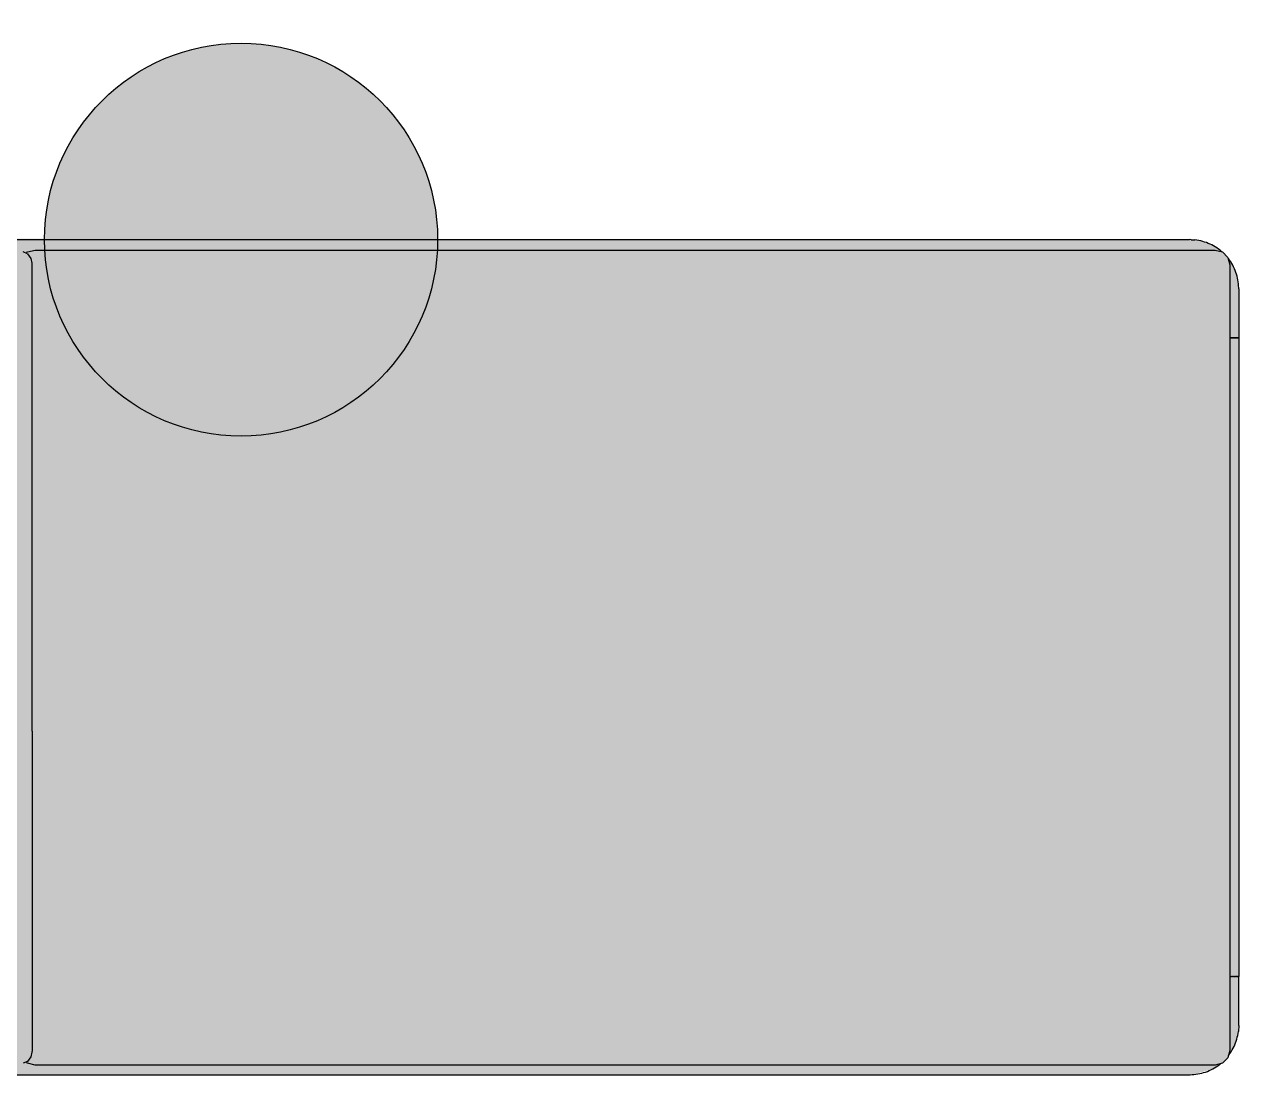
# Model space of a CAD drawing. Header units: millimetres. Extents: x -1 to 5416, y -1238 to 1407.
# Drawn here: x 395.47 to 396.706, y 1398.496 to 1399.566 of the extents above; entities that cross this region are included whole.
import ezdxf

# ---------------------------------------------------------------- set-up
doc = ezdxf.new("R2010")
doc.units = ezdxf.units.MM
doc.header["$MEASUREMENT"] = 0
doc.layers.add('A-FURN', color=32, linetype='Continuous')
doc.layers.add('ID-LF-FURN', color=32, linetype='Continuous')
doc.layers.add('H-BLOCKS', color=7, linetype='Continuous', true_color=0xffffff)

# ---------------------------------------------------------------- blocks, each defined once
blk = doc.blocks.new('SE_Kettal_MeshSingle')
at = {"true_color": 0xffffff}
h = blk.add_hatch(color=7, dxfattribs=at)
h.dxf.hatch_style = 1
h.paths.add_polyline_path([(12987.75478, -19065.99969), (12968.7168, -19072.87469), (12953.31519, -19086.93506), (12945.00559, -19105.04196), (12944.24994, -19111.00549), (12944.00016, -19866), (12947.95111, -19885.47998), (12959.17945, -19901.88196), (12976.85043, -19912.95602), (12994.00031, -19917.86924), (14924.00046, -19915.99939), (14935.40518, -19914.68164), (14949.28367, -19909.12439), (14960.3089, -19900.71405), (14967.87375, -19889.98193), (14972.99323, -19875.93607), (14973.83048, -19869.99658), (14973.84024, -19112.00158), (14972.30903, -19103.1434), (14969.64133, -19095.60571), (14960.3089, -19080.43694), (14947.54264, -19071.88867), (14927.49854, -19066.13198)])
at = {"color": 0}
for points in [[(12994, -19065.99969), (14924.00046, -19065.99939)], [(13749.38758, -19075.70306), (13741.92023, -19077.70379)], [(14950.10855, -19075.70306), (13749.38758, -19075.70306)], [(14924.00046, -19065.99939), (14924.50064, -19066.00183)], [(14924.50064, -19066.00183), (14926.50046, -19066.06195)], [(14926.50046, -19066.06195), (14928.49662, -19066.20202)], [(14928.49662, -19066.20202), (14930.48545, -19066.42175)], [(14930.48545, -19066.42175), (14932.4636, -19066.72082)], [(14932.4636, -19066.72082), (14934.42862, -19067.09894)], [(14934.42862, -19067.09894), (14936.37686, -19067.55517)], [(14936.37686, -19067.55517), (14938.30497, -19068.08923)], [(14938.30497, -19068.08923), (14940.21048, -19068.69989)], [(14940.21048, -19068.69989), (14942.09006, -19069.38623)], [(14942.09006, -19069.38623), (14943.94034, -19070.14734)], [(14943.94034, -19070.14734), (14945.75888, -19070.98199)], [(14945.75888, -19070.98199), (14947.54264, -19071.88867)], [(14947.54264, -19071.88867), (14949.28855, -19072.86584)], [(14949.28855, -19072.86584), (14950.99417, -19073.91198)], [(14957.57559, -19077.70379), (14950.10855, -19075.70306)], [(14950.99417, -19073.91198), (14952.65647, -19075.02588)], [(14952.65647, -19075.02588), (14954.27268, -19076.20508)], [(13741.60895, -19079.43658), (13737.29682, -19077.70379)], [(13741.92023, -19077.70379), (13740.595, -19079.02917)], [(13745.0965, -19084.17077), (13741.60895, -19079.43658)], [(13746.06482, -19089.07556), (13745.0965, -19084.17077)], [(14954.27268, -19076.20508), (14955.44211, -19077.1322)], [(14963.04221, -19083.1701), (14957.57559, -19077.70379)], [(14965.04294, -19090.63745), (14963.04221, -19083.1701)], [(14963.69681, -19085.61303), (14964.09568, -19086.12665)], [(14964.09568, -19086.12665), (14965.2587, -19087.75476)], [(14965.2587, -19087.75476), (14966.3555, -19089.42804)], [(13746.35291, -19090.63745), (13746.06482, -19089.07556)], [(13746.35291, -19139.62915), (13746.35291, -19090.63745)], [(14965.04294, -19890.51355), (14965.04294, -19090.63745)], [(14966.3555, -19089.42804), (14967.38486, -19091.14404)], [(14967.38486, -19091.14404), (14968.34464, -19092.89941)], [(14968.34464, -19092.89941), (14969.23331, -19094.69232)], [(14969.23331, -19094.69232), (14970.04935, -19096.5191)], [(14970.04935, -19096.5191), (14970.79215, -19098.37701)], [(14970.79215, -19098.37701), (14971.45957, -19100.2633)], [(14971.45957, -19100.2633), (14972.05222, -19102.17859)], [(14972.05222, -19102.17859), (14972.56583, -19104.10821)], [(14972.56583, -19104.10821), (14973.00284, -19106.06103)], [(14973.00284, -19106.06103), (14973.36112, -19108.02942)], [(14973.36112, -19108.02942), (14973.64035, -19110.01062)], [(14973.84024, -19112.00158), (14973.64035, -19110.01062)], [(14973.96018, -19113.99896), (14973.84024, -19112.00158)], [(14974.00046, -19115.99939), (14973.96018, -19113.99896)], [(14974.00046, -19115.99939), (14974.00046, -19165.99939)], [(13746.35291, -19415.70062), (13746.35291, -19139.68469)], [(14965.75583, -19165.99939), (14965.04294, -19165.99939)], [(14965.75583, -19165.99939), (14965.04294, -19165.99939)], [(14965.75583, -19165.99939), (14965.04294, -19165.99939)], [(14965.75583, -19165.99939), (14965.04294, -19165.99939)], [(14965.75583, -19165.99939), (14966.74887, -19165.99939)], [(14965.75583, -19165.99939), (14966.74887, -19165.99939)], [(14965.75583, -19165.99939), (14966.74887, -19165.99939)], [(14965.75583, -19165.99939), (14966.74887, -19165.99939)], [(14967.69126, -19165.99939), (14966.74887, -19165.99939)], [(14967.69126, -19165.99939), (14966.74887, -19165.99939)], [(14967.69126, -19165.99939), (14966.74887, -19165.99939)], [(14967.69126, -19165.99939), (14966.74887, -19165.99939)], [(14967.69126, -19165.99939), (14968.57962, -19165.99939)], [(14967.69126, -19165.99939), (14968.57962, -19165.99939)], [(14967.69126, -19165.99939), (14968.57962, -19165.99939)], [(14967.69126, -19165.99939), (14968.57962, -19165.99939)], [(14969.41062, -19165.99939), (14968.57962, -19165.99939)], [(14969.41062, -19165.99939), (14968.57962, -19165.99939)], [(14969.41062, -19165.99939), (14968.57962, -19165.99939)], [(14969.41062, -19165.99939), (14968.57962, -19165.99939)], [(14969.41062, -19165.99939), (14970.18058, -19165.99939)], [(14969.41062, -19165.99939), (14970.18058, -19165.99939)], [(14969.41062, -19165.99939), (14970.18088, -19165.99939)], [(14969.41062, -19165.99939), (14970.18088, -19165.99939)], [(14970.88675, -19165.99939), (14970.18058, -19165.99939)], [(14970.88675, -19165.99939), (14970.18058, -19165.99939)], [(14970.88675, -19165.99939), (14970.18088, -19165.99939)], [(14970.88675, -19165.99939), (14970.18088, -19165.99939)], [(14970.88675, -19165.99939), (14971.5264, -19165.99939)], [(14970.88675, -19165.99939), (14971.5264, -19165.99939)], [(14970.88675, -19165.99939), (14971.5264, -19165.99939)], [(14970.88675, -19165.99939), (14971.5264, -19165.99939)], [(14972.09677, -19165.99939), (14971.5264, -19165.99939)], [(14972.09677, -19165.99939), (14971.5264, -19165.99939)], [(14972.09708, -19165.99939), (14971.5264, -19165.99939)], [(14972.09708, -19165.99939), (14971.5264, -19165.99939)], [(14972.09677, -19165.99939), (14972.59574, -19165.99939)], [(14972.09677, -19165.99939), (14972.59574, -19165.99939)], [(14972.09708, -19165.99939), (14972.59574, -19165.99939)], [(14972.09708, -19165.99939), (14972.59574, -19165.99939)], [(14973.02146, -19165.99939), (14972.59574, -19165.99939)], [(14973.02146, -19165.99939), (14972.59574, -19165.99939)], [(14973.02146, -19165.99939), (14972.59574, -19165.99939)], [(14973.02146, -19165.99939), (14972.59574, -19165.99939)], [(14973.02146, -19165.99939), (14973.3718, -19165.99939)], [(14973.02146, -19165.99939), (14973.3718, -19165.99939)], [(14973.02146, -19165.99939), (14973.3718, -19165.99939)], [(14973.02146, -19165.99939), (14973.3718, -19165.99939)], [(14973.64585, -19165.99939), (14973.3718, -19165.99939)], [(14973.64585, -19165.99939), (14973.3718, -19165.99939)], [(14973.64615, -19165.99939), (14973.3718, -19165.99939)], [(14973.64615, -19165.99939), (14973.3718, -19165.99939)], [(14973.64585, -19165.99939), (14973.84238, -19165.99939)], [(14973.64585, -19165.99939), (14973.84238, -19165.99939)], [(14973.64615, -19165.99939), (14973.84268, -19165.99939)], [(14973.64615, -19165.99939), (14973.84268, -19165.99939)], [(14973.96079, -19165.99939), (14973.84238, -19165.99939)], [(14973.96079, -19165.99939), (14973.84238, -19165.99939)], [(14973.96079, -19165.99939), (14973.84268, -19165.99939)], [(14973.96079, -19165.99939), (14973.84268, -19165.99939)], [(14973.96079, -19165.99939), (14974.00016, -19165.99939)], [(14973.96079, -19165.99939), (14974.00016, -19165.99939)], [(14973.96079, -19165.99939), (14974.00046, -19165.99939)], [(14973.96079, -19165.99939), (14974.00046, -19165.99939)], [(14974.00046, -19815.99939), (14974.00016, -19165.99939)], [(13746.35291, -19415.70062), (13746.35291, -19890.51355)], [(14965.04294, -19815.99939), (14965.75583, -19815.99939)], [(14965.75583, -19815.99939), (14965.04294, -19815.99939)], [(14965.75614, -19815.99939), (14965.04294, -19815.99939)], [(14965.75614, -19815.99939), (14965.04294, -19815.99939)], [(14965.75583, -19815.99939), (14966.74887, -19815.99939)], [(14966.74887, -19815.99939), (14965.75583, -19815.99939)], [(14965.75614, -19815.99939), (14966.74918, -19815.99939)], [(14965.75614, -19815.99939), (14966.74918, -19815.99939)], [(14966.74887, -19815.99939), (14967.69126, -19815.99939)], [(14967.69126, -19815.99939), (14966.74887, -19815.99939)], [(14967.69156, -19815.99939), (14966.74918, -19815.99939)], [(14967.69156, -19815.99939), (14966.74918, -19815.99939)], [(14967.69126, -19815.99939), (14968.57962, -19815.99939)], [(14968.57962, -19815.99939), (14967.69126, -19815.99939)], [(14967.69156, -19815.99939), (14968.57993, -19815.99939)], [(14967.69156, -19815.99939), (14968.57993, -19815.99939)], [(14968.57962, -19815.99939), (14969.41062, -19815.99939)], [(14969.41062, -19815.99939), (14968.57962, -19815.99939)], [(14969.41092, -19815.99939), (14968.57993, -19815.99939)], [(14969.41092, -19815.99939), (14968.57993, -19815.99939)], [(14969.41062, -19815.99939), (14970.18088, -19815.99939)], [(14970.18088, -19815.99939), (14969.41062, -19815.99939)], [(14969.41092, -19815.99939), (14970.18088, -19815.99939)], [(14969.41092, -19815.99939), (14970.18088, -19815.99939)], [(14970.18088, -19815.99939), (14970.88675, -19815.99939)], [(14970.88675, -19815.99939), (14970.18088, -19815.99939)], [(14970.88706, -19815.99939), (14970.18088, -19815.99939)], [(14970.88706, -19815.99939), (14970.18088, -19815.99939)], [(14970.88675, -19815.99939), (14971.5264, -19815.99939)], [(14971.5264, -19815.99939), (14970.88675, -19815.99939)], [(14970.88706, -19815.99939), (14971.52671, -19815.99939)], [(14970.88706, -19815.99939), (14971.52671, -19815.99939)], [(14971.5264, -19815.99939), (14972.09708, -19815.99939)], [(14972.09708, -19815.99939), (14971.5264, -19815.99939)], [(14972.09738, -19815.99939), (14971.52671, -19815.99939)], [(14972.09738, -19815.99939), (14971.52671, -19815.99939)], [(14972.09708, -19815.99939), (14972.59574, -19815.99939)], [(14972.59574, -19815.99939), (14972.09708, -19815.99939)], [(14972.09738, -19815.99939), (14972.59604, -19815.99939)], [(14972.09738, -19815.99939), (14972.59604, -19815.99939)], [(14972.59574, -19815.99939), (14973.02146, -19815.99939)], [(14973.02146, -19815.99939), (14972.59574, -19815.99939)], [(14973.02176, -19815.99939), (14972.59604, -19815.99939)], [(14973.02176, -19815.99939), (14972.59604, -19815.99939)], [(14973.02146, -19815.99939), (14973.3718, -19815.99939)], [(14973.3718, -19815.99939), (14973.02146, -19815.99939)], [(14973.02176, -19815.99939), (14973.3721, -19815.99939)], [(14973.02176, -19815.99939), (14973.3721, -19815.99939)], [(14973.3718, -19815.99939), (14973.64615, -19815.99939)], [(14973.64615, -19815.99939), (14973.3718, -19815.99939)], [(14973.64646, -19815.99939), (14973.3721, -19815.99939)], [(14973.64646, -19815.99939), (14973.3721, -19815.99939)], [(14973.64615, -19815.99939), (14973.84268, -19815.99939)], [(14973.84268, -19815.99939), (14973.64615, -19815.99939)], [(14973.64646, -19815.99939), (14973.84299, -19815.99939)], [(14973.64646, -19815.99939), (14973.84299, -19815.99939)], [(14973.84268, -19815.99939), (14973.96079, -19815.99939)], [(14973.96079, -19815.99939), (14973.84268, -19815.99939)], [(14973.96109, -19815.99939), (14973.84299, -19815.99939)], [(14973.96109, -19815.99939), (14973.84299, -19815.99939)], [(14973.96079, -19815.99939), (14974.00046, -19815.99939)], [(14974.00046, -19815.99939), (14973.96079, -19815.99939)], [(14973.96109, -19815.99939), (14974.00046, -19815.99939)], [(14973.96109, -19815.99939), (14974.00046, -19815.99939)], [(14974.00046, -19865.99939), (14974.00046, -19815.99939)], [(14974.00046, -19865.99939), (14973.9907, -19866.99975)], [(14972.31833, -19878.8601), (14971.76535, -19880.78271)], [(14972.79441, -19876.91644), (14972.31833, -19878.8601)], [(14973.19205, -19874.95569), (14972.79441, -19876.91644)], [(14973.51096, -19872.97998), (14973.19205, -19874.95569)], [(14973.75052, -19870.99389), (14973.51096, -19872.97998)], [(14973.91043, -19868.99926), (14973.75052, -19870.99389)], [(14973.9907, -19866.99975), (14973.91043, -19868.99926)], [(13746.06528, -19892.0733), (13746.31613, -19890.71313)], [(13746.31613, -19890.71313), (13746.35291, -19890.51355)], [(14963.04221, -19897.98089), (14965.04294, -19890.51355)], [(14967.87375, -19889.98193), (14966.87888, -19891.71808)], [(14968.79782, -19888.20733), (14967.87375, -19889.98193)], [(14969.65079, -19886.39734), (14968.79782, -19888.20733)], [(14970.43021, -19884.55468), (14969.65079, -19886.39734)], [(14971.13547, -19882.68213), (14970.43021, -19884.55468)], [(14971.76535, -19880.78271), (14971.13547, -19882.68213)], [(13741.60895, -19901.71472), (13737.29682, -19903.44751)], [(13740.595, -19902.12213), (13741.92023, -19903.44751)], [(13741.60895, -19901.71472), (13745.0965, -19896.98053)], [(13741.92023, -19903.44751), (13749.38758, -19905.44824)], [(13745.0965, -19896.98053), (13746.06482, -19892.07574)], [(14950.10855, -19905.44824), (14957.57559, -19903.4472)], [(14956.92282, -19903.62207), (14956.60605, -19903.90588)], [(14957.57559, -19903.4472), (14963.04221, -19897.98089)], [(14963.4899, -19896.66864), (14963.34616, -19896.84625)], [(14964.68528, -19895.06402), (14963.4899, -19896.66864)], [(14965.81565, -19893.41302), (14964.68528, -19895.06402)], [(14966.87888, -19891.71808), (14965.81565, -19893.41302)], [(12994.00031, -19916), (14924.00046, -19915.99939)], [(13749.38758, -19905.44824), (14950.10855, -19905.44824)], [(14925.50101, -19915.97711), (14924.00046, -19915.99939)], [(14925.50101, -19915.97711), (14927.49961, -19915.87701)], [(14927.49961, -19915.87701), (14929.4924, -19915.69696)], [(14931.47605, -19915.43756), (14929.4924, -19915.69696)], [(14933.4484, -19915.09881), (14931.47605, -19915.43756)], [(14935.40518, -19914.68164), (14933.4484, -19915.09881)], [(14937.34397, -19914.18634), (14935.40518, -19914.68164)], [(14939.26108, -19913.61383), (14937.34397, -19914.18634)], [(14941.15378, -19912.96533), (14939.26108, -19913.61383)], [(14943.01902, -19912.24115), (14941.15378, -19912.96533)], [(14944.85404, -19911.44342), (14943.01902, -19912.24115)], [(14946.65549, -19910.57275), (14944.85404, -19911.44342)], [(14948.42063, -19909.63037), (14946.65549, -19910.57275)], [(14950.1467, -19908.61841), (14948.42063, -19909.63037)], [(14951.83127, -19907.53839), (14950.1467, -19908.61841)], [(14953.4783, -19906.38604), (14951.83127, -19907.53839)], [(14955.06339, -19905.17999), (14953.4783, -19906.38604)], [(14956.60605, -19903.90588), (14955.06339, -19905.17999)]]:
    blk.add_lwpolyline(points, dxfattribs=at)
blk = doc.blocks.new('*U15')
at = {"layer": 'H-BLOCKS'}
h = blk.add_hatch(color=256, dxfattribs=at)
h.dxf.hatch_style = 1
edge = h.paths.add_edge_path()
edge.add_arc((0, 0), 0.2, 0, 360)
blk.add_circle((0, 0), 0.2)

msp = doc.modelspace()

# ---------------------------------------------------------------- block references
at = {"layer": 'A-FURN', "extrusion": (0, 0, -1), "xscale": -1, "zscale": -1, "rotation": 5.81217228235321}
msp.add_blockref('*U15', (-395.6906, 1399.3463), dxfattribs=at)
at = {"layer": 'ID-LF-FURN', "xscale": -0.001, "yscale": 0.001, "zscale": 0.001, "rotation": 180}
msp.add_blockref('SE_Kettal_MeshSingle', (381.7316, 1379.4303), dxfattribs=at)

doc.saveas('drawing.dxf')
